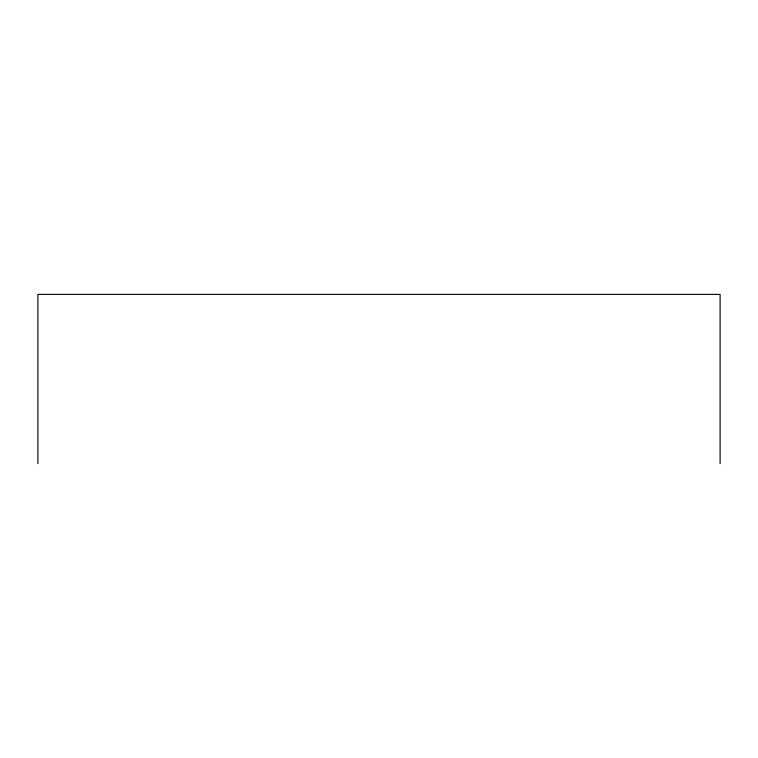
<?xml version="1.0" encoding="UTF-8"?>
<svg xmlns="http://www.w3.org/2000/svg" width="758" height="758" viewBox="0 0 758 758"><rect width="100%" height="100%" fill="white"/><g stroke="black" fill="none" stroke-linecap="round" stroke-linejoin="round"><path stroke-width="1.14" d="M720.1 463.621L720.1 294.379L37.9 294.379L37.9 463.621"/></g></svg>
